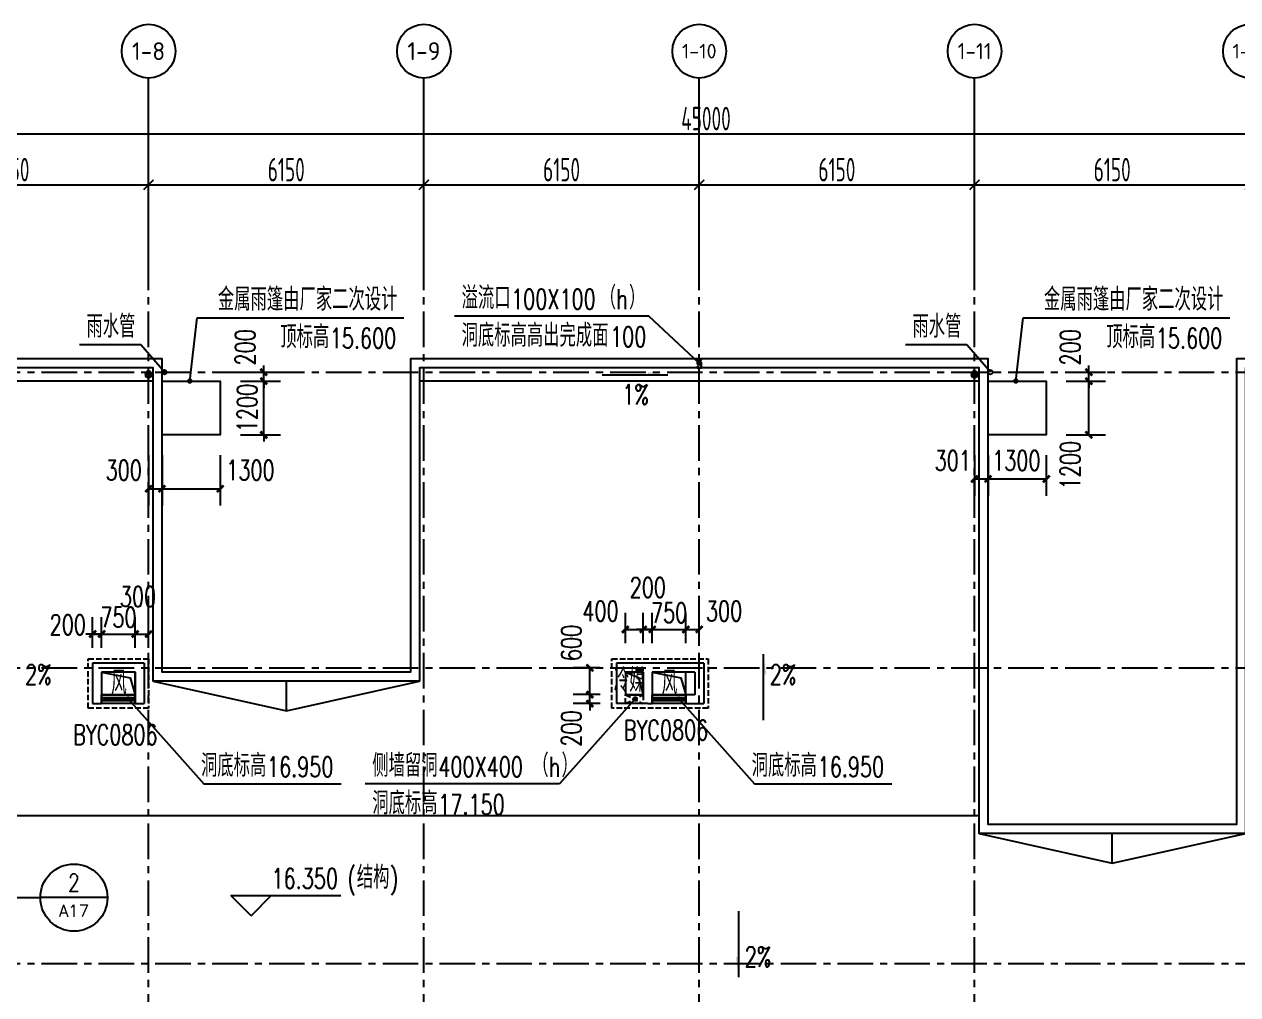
# Model space of a CAD drawing. Header units: millimetres. Extents: x -1048436 to -185795, y -983427 to 400387.
# Drawn here: x -732140 to -705034, y 154784 to 176449 of the extents above; entities that cross this region are included whole.
import ezdxf
from ezdxf.enums import TextEntityAlignment as Align

# ---------------------------------------------------------------- set-up
doc = ezdxf.new("R2010")
doc.units = ezdxf.units.MM
doc.header["$LTSCALE"] = 500
doc.linetypes.add('DASH', pattern=[0.35, 0.25, -0.1])
doc.linetypes.add('一层轴网$0$CENTER', pattern=[50.8, 31.75, -6.35, 6.35, -6.35])
for name, color, linetype in [('AXIS_TEXT', 7, 'Continuous'), ('DIM_LEAD', 3, 'Continuous'), ('PUB_DIM', 3, 'Continuous'), ('PUB_TEXT', 7, 'Continuous'), ('WINDOW', 4, 'Continuous'), ('WINDOW_TEXT', 7, 'Continuous'), ('一层轴网$0$建-文字', 4, 'Continuous'), ('一层轴网$0$建-符号', 150, 'Continuous'), ('一层轴网$0$建-轴线', 1, '一层轴网$0$CENTER'), ('建-墙', 254, 'Continuous'), ('建-墙-完成面', 95, 'Continuous'), ('建-屋面-排水沟落水口', 175, 'Continuous'), ('建-文字', 4, 'Continuous'), ('建-符号', 13, 'Continuous'), ('建-符号-引出', 150, 'Continuous'), ('建-符号-箭头', 13, 'Continuous'), ('建筑-洞口', 3, 'Continuous')]:
    doc.layers.add(name, color=color, linetype=linetype)
doc.styles.add('_TCH_DIM', font='SIMPLEX', dxfattribs={"bigfont": 'GBCBIG'})
doc.styles.add('_TCH_DIM_T3', font='SIMPLEX', dxfattribs={"width": 0.705882, "bigfont": 'GBCBIG'})
doc.styles.add('_TCH_WINDOW', font='SIMPLEX', dxfattribs={"height": 3.5, "bigfont": 'GBCBIG'})
doc.styles.add('COMPLEX', font='COMPLEX')
doc.styles.add('XD2008', font='xd-hzs.shx', dxfattribs={"width": 0.7, "bigfont": 'xd-hztxt.shx'})
doc.styles.add('一层轴网$0$XD2008', font='xd-hzs.shx', dxfattribs={"width": 0.7, "bigfont": 'xd-hztxt.shx'})
doc.styles.add('一层轴网$0$XD2008_T3', font='xd-hzs.shx', dxfattribs={"width": 0.7, "bigfont": 'xd-hztxt.shx'})
doc.dimstyles.new('_TCH_ARCH&&150', dxfattribs={"dimtxt": 446.25, "dimasz": 150, "dimexe": 375, "dimexo": 450, "dimgap": 150, "dimtad": 1, "dimdec": 0, "dimzin": 0, "dimdsep": 46, "dimtxsty": '_TCH_DIM_T3', "dimblk": 'ARCHTICK', "dimcen": 0.09, "dimclrt": 7, "dimazin": 2, "dimtfac": 1, "dimtdec": 0, "dimtix": 1, "dimtmove": 2, "dimatfit": 3, "dimldrblk": 'ARCHTICK', "dimfxl": 1, "dimtolj": 1, "dimtzin": 0, "dimarcsym": 0})
doc.dimstyles.new('一层轴网$0$XD100&&150', dxfattribs={"dimtxt": 525, "dimasz": 225, "dimexe": 150, "dimexo": 150, "dimgap": 75, "dimtad": 1, "dimdec": 0, "dimdsep": 46, "dimtxsty": '一层轴网$0$XD2008_T3', "dimblk": '一层轴网$0$_ARCHTICK', "dimcen": 2.5, "dimdle": 150, "dimclrt": 7, "dimaunit": 1, "dimadec": 0, "dimazin": 0, "dimtfac": 1, "dimtdec": 0, "dimtix": 1, "dimtmove": 0, "dimatfit": 3, "dimfxl": 1, "dimtolj": 1, "dimtzin": 0, "dimarcsym": 0})

# ---------------------------------------------------------------- blocks, each defined once
blk = doc.blocks.new('A$C70866F3F')
for p, q in [((75, 150), (0, 150)), ((20, 225), (85, 187)), ((20, 75), (85, 112)), ((75, 280), (112, 215)), ((112, 85), (75, 20)), ((150, 300), (150, 225)), ((150, 75), (150, 0)), ((225, 280), (187, 215)), ((187, 85), (225, 20)), ((215, 187), (280, 225)), ((215, 112), (280, 75)), ((300, 150), (225, 150))]:
    blk.add_line(p, q)
for radius in [150, 75]:
    blk.add_circle((150, 150), radius)
blk = doc.blocks.new('dfgdgdh')
at = {"layer": 'DIM_LEAD'}
for p, q in [((-729540, 169296), (-730910, 169296)), ((-729011, 168681), (-729540, 169296)), ((-711088, 169295), (-712459, 169295)), ((-710560, 168680), (-711088, 169295))]:
    blk.add_line(p, q, dxfattribs=at)
at = {"layer": '建-屋面-排水沟落水口'}
for centre in [(-729011, 168681), (-710561, 168681)]:
    blk.add_circle(centre, 50, dxfattribs=at)
at = {"layer": '建-屋面-排水沟落水口', "xscale": -0.5, "yscale": 0.5, "zscale": 0.5, "rotation": 359.9999999666495}
for p in [(-729288, 168557), (-710838, 168557)]:
    blk.add_blockref('A$C70866F3F', p, dxfattribs=at)
at = {"layer": 'PUB_TEXT', "style": '_TCH_DIM'}
for p in [(-730752, 169453), (-712301, 169452)]:
    blk.add_text('雨水管', height=506.4, dxfattribs=at).set_placement(p)
blk = doc.blocks.new('_AXISO')
blk.add_circle((0, 0), 0.5)
at = {"layer": 'AXIS_TEXT', "style": 'COMPLEX', "width": 1.041667}
blk.add_attdef('A', text='', height=0.56, dxfattribs=at).set_placement((-0.25, -0.28), (0.25, -0.28), align=Align.FIT)
blk = doc.blocks.new('一层轴网$0$_ARCHTICK')
at = {"color": 0, "linetype": 'ByBlock', "const_width": 0.15}
blk.add_lwpolyline([(-0.5, -0.5), (0.5, 0.5)], dxfattribs=at)
blk = doc.blocks.new('*D3070')
at = {"layer": 'Defpoints', "color": 0, "transparency": 16777216}
for p in [(10050, 4184), (3900, 2500), (10050, 2500)]:
    blk.add_point(p, dxfattribs=at)
at = {"layer": '一层轴网$0$建-符号', "color": 0, "lineweight": -2, "transparency": 16777216}
for p, q in [((3750, 4184), (10200, 4184)), ((3900, 2650), (3900, 4334)), ((10050, 2650), (10050, 4334))]:
    blk.add_line(p, q, dxfattribs=at)
at = {"layer": '一层轴网$0$建-符号', "color": 0, "lineweight": -2, "transparency": 16777216, "xscale": 225, "yscale": 225, "zscale": 225, "rotation": 180}
blk.add_blockref('一层轴网$0$_ARCHTICK', (3900, 4184), dxfattribs=at)
at = {"layer": '一层轴网$0$建-符号', "color": 0, "lineweight": -2, "transparency": 16777216, "xscale": 225, "yscale": 225, "zscale": 225}
blk.add_blockref('一层轴网$0$_ARCHTICK', (10050, 4184), dxfattribs=at)
at = {"layer": '一层轴网$0$建-符号', "color": 7, "transparency": 16777216, "insert": (6975, 4521), "char_height": 525, "attachment_point": 5, "style": '一层轴网$0$XD2008_T3'}
blk.add_mtext('\\A1;6150', dxfattribs=at)
blk = doc.blocks.new('*D3071')
at = {"layer": 'Defpoints', "color": 0, "transparency": 16777216}
for p in [(16200, 4184), (10050, 2500), (16200, 2500)]:
    blk.add_point(p, dxfattribs=at)
at = {"layer": '一层轴网$0$建-符号', "color": 0, "lineweight": -2, "transparency": 16777216}
for p, q in [((9900, 4184), (16350, 4184)), ((10050, 2650), (10050, 4334)), ((16200, 2650), (16200, 4334))]:
    blk.add_line(p, q, dxfattribs=at)
at = {"layer": '一层轴网$0$建-符号', "color": 0, "lineweight": -2, "transparency": 16777216, "xscale": 225, "yscale": 225, "zscale": 225, "rotation": 180}
blk.add_blockref('一层轴网$0$_ARCHTICK', (10050, 4184), dxfattribs=at)
at = {"layer": '一层轴网$0$建-符号', "color": 0, "lineweight": -2, "transparency": 16777216, "xscale": 225, "yscale": 225, "zscale": 225}
blk.add_blockref('一层轴网$0$_ARCHTICK', (16200, 4184), dxfattribs=at)
at = {"layer": '一层轴网$0$建-符号', "color": 7, "transparency": 16777216, "insert": (13125, 4521), "char_height": 525, "attachment_point": 5, "style": '一层轴网$0$XD2008_T3'}
blk.add_mtext('\\A1;6150', dxfattribs=at)
blk = doc.blocks.new('*D3072')
at = {"layer": 'Defpoints', "color": 0, "transparency": 16777216}
for p in [(22350, 4184), (16200, 2500), (22350, 2500)]:
    blk.add_point(p, dxfattribs=at)
at = {"layer": '一层轴网$0$建-符号', "color": 0, "lineweight": -2, "transparency": 16777216}
for p, q in [((16050, 4184), (22500, 4184)), ((16200, 2650), (16200, 4334)), ((22350, 2650), (22350, 4334))]:
    blk.add_line(p, q, dxfattribs=at)
at = {"layer": '一层轴网$0$建-符号', "color": 0, "lineweight": -2, "transparency": 16777216, "xscale": 225, "yscale": 225, "zscale": 225, "rotation": 180}
blk.add_blockref('一层轴网$0$_ARCHTICK', (16200, 4184), dxfattribs=at)
at = {"layer": '一层轴网$0$建-符号', "color": 0, "lineweight": -2, "transparency": 16777216, "xscale": 225, "yscale": 225, "zscale": 225}
blk.add_blockref('一层轴网$0$_ARCHTICK', (22350, 4184), dxfattribs=at)
at = {"layer": '一层轴网$0$建-符号', "color": 7, "transparency": 16777216, "insert": (19275, 4521), "char_height": 525, "attachment_point": 5, "style": '一层轴网$0$XD2008_T3'}
blk.add_mtext('\\A1;6150', dxfattribs=at)
blk = doc.blocks.new('*D3073')
at = {"layer": 'Defpoints', "color": 0, "transparency": 16777216}
for p in [(28500, 4184), (22350, 2500), (28500, 2500)]:
    blk.add_point(p, dxfattribs=at)
at = {"layer": '一层轴网$0$建-符号', "color": 0, "lineweight": -2, "transparency": 16777216}
for p, q in [((22200, 4184), (28650, 4184)), ((22350, 2650), (22350, 4334)), ((28500, 2650), (28500, 4334))]:
    blk.add_line(p, q, dxfattribs=at)
at = {"layer": '一层轴网$0$建-符号', "color": 0, "lineweight": -2, "transparency": 16777216, "xscale": 225, "yscale": 225, "zscale": 225, "rotation": 180}
blk.add_blockref('一层轴网$0$_ARCHTICK', (22350, 4184), dxfattribs=at)
at = {"layer": '一层轴网$0$建-符号', "color": 0, "lineweight": -2, "transparency": 16777216, "xscale": 225, "yscale": 225, "zscale": 225}
blk.add_blockref('一层轴网$0$_ARCHTICK', (28500, 4184), dxfattribs=at)
at = {"layer": '一层轴网$0$建-符号', "color": 7, "transparency": 16777216, "insert": (25425, 4521), "char_height": 525, "attachment_point": 5, "style": '一层轴网$0$XD2008_T3'}
blk.add_mtext('\\A1;6150', dxfattribs=at)
blk = doc.blocks.new('*D3074')
at = {"layer": 'Defpoints', "color": 0, "transparency": 16777216}
for p in [(34650, 4184), (28500, 2500), (34650, 2500)]:
    blk.add_point(p, dxfattribs=at)
at = {"layer": '一层轴网$0$建-符号', "color": 0, "lineweight": -2, "transparency": 16777216}
for p, q in [((28350, 4184), (34800, 4184)), ((28500, 2650), (28500, 4334)), ((34650, 2650), (34650, 4334))]:
    blk.add_line(p, q, dxfattribs=at)
at = {"layer": '一层轴网$0$建-符号', "color": 0, "lineweight": -2, "transparency": 16777216, "xscale": 225, "yscale": 225, "zscale": 225, "rotation": 180}
blk.add_blockref('一层轴网$0$_ARCHTICK', (28500, 4184), dxfattribs=at)
at = {"layer": '一层轴网$0$建-符号', "color": 0, "lineweight": -2, "transparency": 16777216, "xscale": 225, "yscale": 225, "zscale": 225}
blk.add_blockref('一层轴网$0$_ARCHTICK', (34650, 4184), dxfattribs=at)
at = {"layer": '一层轴网$0$建-符号', "color": 7, "transparency": 16777216, "insert": (31575, 4521), "char_height": 525, "attachment_point": 5, "style": '一层轴网$0$XD2008_T3'}
blk.add_mtext('\\A1;6150', dxfattribs=at)
blk = doc.blocks.new('*D3077')
at = {"layer": 'Defpoints', "color": 0, "transparency": 16777216}
for p in [(45000, 5324), (0, 4334), (45000, 4334)]:
    blk.add_point(p, dxfattribs=at)
at = {"layer": '一层轴网$0$建-符号', "color": 0, "lineweight": -2, "transparency": 16777216}
for p, q in [((0, 4484), (0, 5474)), ((45000, 4484), (45000, 5474)), ((-150, 5324), (45150, 5324))]:
    blk.add_line(p, q, dxfattribs=at)
at = {"layer": '一层轴网$0$建-符号', "color": 0, "lineweight": -2, "transparency": 16777216, "xscale": 225, "yscale": 225, "zscale": 225, "rotation": 180}
blk.add_blockref('一层轴网$0$_ARCHTICK', (0, 5324), dxfattribs=at)
at = {"layer": '一层轴网$0$建-符号', "color": 0, "lineweight": -2, "transparency": 16777216, "xscale": 225, "yscale": 225, "zscale": 225}
blk.add_blockref('一层轴网$0$_ARCHTICK', (45000, 5324), dxfattribs=at)
at = {"layer": '一层轴网$0$建-符号', "color": 7, "transparency": 16777216, "insert": (22500, 5661), "char_height": 525, "attachment_point": 5, "style": '一层轴网$0$XD2008_T3'}
blk.add_mtext('\\A1;45000', dxfattribs=at)
blk = doc.blocks.new('_ArchTick')
at = {"color": 0, "linetype": 'ByBlock', "const_width": 0.4}
blk.add_lwpolyline([(-0.5, -0.5), (0.5, 0.5)], dxfattribs=at)
blk = doc.blocks.new('*D332')
at = {"layer": 'Defpoints', "color": 0, "transparency": 16777216}
for p in [(-710611, 167282), (-709311, 167282), (-709311, 166298)]:
    blk.add_point(p, dxfattribs=at)
at = {"layer": 'PUB_DIM', "color": 0, "lineweight": -2, "transparency": 16777216}
for p, q in [((-710611, 166832), (-710611, 165923)), ((-709311, 166832), (-709311, 165923)), ((-710611, 166298), (-709311, 166298))]:
    blk.add_line(p, q, dxfattribs=at)
at = {"layer": 'PUB_DIM', "color": 0, "lineweight": -2, "transparency": 16777216, "xscale": 150, "yscale": 150, "zscale": 150, "rotation": 180}
blk.add_blockref('_ArchTick', (-710611, 166298), dxfattribs=at)
at = {"layer": 'PUB_DIM', "color": 0, "lineweight": -2, "transparency": 16777216, "xscale": 150, "yscale": 150, "zscale": 150}
blk.add_blockref('_ArchTick', (-709311, 166298), dxfattribs=at)
at = {"layer": 'PUB_DIM', "color": 7, "transparency": 16777216, "insert": (-709980, 166710), "char_height": 446.2, "attachment_point": 5, "style": '_TCH_DIM_T3'}
blk.add_mtext('\\A1;1300', dxfattribs=at)
blk = doc.blocks.new('*D333')
at = {"layer": 'Defpoints', "color": 0, "transparency": 16777216}
for p in [(-710913, 167282), (-710611, 167282), (-710611, 166298)]:
    blk.add_point(p, dxfattribs=at)
at = {"layer": 'PUB_DIM', "color": 0, "lineweight": -2, "transparency": 16777216}
for p, q in [((-710913, 166832), (-710913, 165923)), ((-710611, 166832), (-710611, 165923)), ((-710913, 166298), (-710611, 166298))]:
    blk.add_line(p, q, dxfattribs=at)
at = {"layer": 'PUB_DIM', "color": 0, "lineweight": -2, "transparency": 16777216, "xscale": 150, "yscale": 150, "zscale": 150, "rotation": 180}
blk.add_blockref('_ArchTick', (-710913, 166298), dxfattribs=at)
at = {"layer": 'PUB_DIM', "color": 0, "lineweight": -2, "transparency": 16777216, "xscale": 150, "yscale": 150, "zscale": 150}
blk.add_blockref('_ArchTick', (-710611, 166298), dxfattribs=at)
at = {"layer": 'PUB_DIM', "color": 7, "transparency": 16777216, "insert": (-711400, 166710), "char_height": 446.2, "attachment_point": 5, "style": '_TCH_DIM_T3'}
blk.add_mtext('\\A1;301', dxfattribs=at)
blk = doc.blocks.new('*D334')
at = {"layer": 'Defpoints', "color": 0, "transparency": 16777216}
for p in [(-709313, 168482), (-708361, 168482), (-709313, 167282)]:
    blk.add_point(p, dxfattribs=at)
at = {"layer": 'PUB_DIM', "color": 0, "lineweight": -2, "transparency": 16777216}
for p, q in [((-708863, 168482), (-707986, 168482)), ((-708361, 167282), (-708361, 168482)), ((-708863, 167282), (-707986, 167282))]:
    blk.add_line(p, q, dxfattribs=at)
at = {"layer": 'PUB_DIM', "color": 0, "lineweight": -2, "transparency": 16777216, "xscale": 150, "yscale": 150, "zscale": 150}
for p, rotation in [((-708361, 168482), 90), ((-708361, 167282), 270)]:
    blk.add_blockref('_ArchTick', p, dxfattribs=dict(at, rotation=rotation))
at = {"layer": 'PUB_DIM', "color": 7, "transparency": 16777216, "insert": (-708774, 166607), "char_height": 446.2, "attachment_point": 5, "rotation": 90, "style": '_TCH_DIM_T3'}
blk.add_mtext('\\A1;1200', dxfattribs=at)
blk = doc.blocks.new('*D335')
at = {"layer": 'Defpoints', "color": 0, "transparency": 16777216}
for p in [(-709313, 168682), (-708361, 168682), (-709313, 168482)]:
    blk.add_point(p, dxfattribs=at)
at = {"layer": 'PUB_DIM', "color": 0, "lineweight": -2, "transparency": 16777216}
for p, q in [((-708863, 168682), (-707986, 168682)), ((-708361, 168682), (-708361, 168832)), ((-708361, 168482), (-708361, 168682)), ((-708863, 168482), (-707986, 168482)), ((-708361, 168482), (-708361, 168332))]:
    blk.add_line(p, q, dxfattribs=at)
at = {"layer": 'PUB_DIM', "color": 0, "lineweight": -2, "transparency": 16777216, "xscale": 150, "yscale": 150, "zscale": 150}
for p, rotation in [((-708361, 168682), 270), ((-708361, 168482), 90)]:
    blk.add_blockref('_ArchTick', p, dxfattribs=dict(at, rotation=rotation))
at = {"layer": 'PUB_DIM', "color": 7, "transparency": 16777216, "insert": (-708774, 169237), "char_height": 446.2, "attachment_point": 5, "rotation": 90, "style": '_TCH_DIM_T3'}
blk.add_mtext('\\A1;200', dxfattribs=at)
blk = doc.blocks.new('*D336')
at = {"layer": 'Defpoints', "color": 0, "transparency": 16777216}
for p in [(-729063, 167282), (-727763, 167282), (-727763, 166080)]:
    blk.add_point(p, dxfattribs=at)
at = {"layer": 'PUB_DIM', "color": 0, "lineweight": -2, "transparency": 16777216}
for p, q in [((-729063, 166832), (-729063, 165705)), ((-727763, 166832), (-727763, 165705)), ((-729063, 166080), (-727763, 166080))]:
    blk.add_line(p, q, dxfattribs=at)
at = {"layer": 'PUB_DIM', "color": 0, "lineweight": -2, "transparency": 16777216, "xscale": 150, "yscale": 150, "zscale": 150, "rotation": 180}
blk.add_blockref('_ArchTick', (-729063, 166080), dxfattribs=at)
at = {"layer": 'PUB_DIM', "color": 0, "lineweight": -2, "transparency": 16777216, "xscale": 150, "yscale": 150, "zscale": 150}
blk.add_blockref('_ArchTick', (-727763, 166080), dxfattribs=at)
at = {"layer": 'PUB_DIM', "color": 7, "transparency": 16777216, "insert": (-727088, 166493), "char_height": 446.2, "attachment_point": 5, "style": '_TCH_DIM_T3'}
blk.add_mtext('\\A1;1300', dxfattribs=at)
blk = doc.blocks.new('*D337')
at = {"layer": 'Defpoints', "color": 0, "transparency": 16777216}
for p in [(-729363, 167282), (-729063, 167282), (-729063, 166080)]:
    blk.add_point(p, dxfattribs=at)
at = {"layer": 'PUB_DIM', "color": 0, "lineweight": -2, "transparency": 16777216}
for p, q in [((-729363, 166832), (-729363, 165705)), ((-729063, 166832), (-729063, 165705)), ((-729363, 166080), (-729063, 166080))]:
    blk.add_line(p, q, dxfattribs=at)
at = {"layer": 'PUB_DIM', "color": 0, "lineweight": -2, "transparency": 16777216, "xscale": 150, "yscale": 150, "zscale": 150, "rotation": 180}
blk.add_blockref('_ArchTick', (-729363, 166080), dxfattribs=at)
at = {"layer": 'PUB_DIM', "color": 0, "lineweight": -2, "transparency": 16777216, "xscale": 150, "yscale": 150, "zscale": 150}
blk.add_blockref('_ArchTick', (-729063, 166080), dxfattribs=at)
at = {"layer": 'PUB_DIM', "color": 7, "transparency": 16777216, "insert": (-729918, 166493), "char_height": 446.2, "attachment_point": 5, "style": '_TCH_DIM_T3'}
blk.add_mtext('\\A1;300', dxfattribs=at)
blk = doc.blocks.new('*D338')
at = {"layer": 'Defpoints', "color": 0, "transparency": 16777216}
for p in [(-727763, 168682), (-726791, 168682), (-727763, 168482)]:
    blk.add_point(p, dxfattribs=at)
at = {"layer": 'PUB_DIM', "color": 0, "lineweight": -2, "transparency": 16777216}
for p, q in [((-727313, 168682), (-726416, 168682)), ((-726791, 168682), (-726791, 168832)), ((-726791, 168482), (-726791, 168682)), ((-727313, 168482), (-726416, 168482)), ((-726791, 168482), (-726791, 168332))]:
    blk.add_line(p, q, dxfattribs=at)
at = {"layer": 'PUB_DIM', "color": 0, "lineweight": -2, "transparency": 16777216, "xscale": 150, "yscale": 150, "zscale": 150}
for p, rotation in [((-726791, 168682), 270), ((-726791, 168482), 90)]:
    blk.add_blockref('_ArchTick', p, dxfattribs=dict(at, rotation=rotation))
at = {"layer": 'PUB_DIM', "color": 7, "transparency": 16777216, "insert": (-727203, 169237), "char_height": 446.2, "attachment_point": 5, "rotation": 90, "style": '_TCH_DIM_T3'}
blk.add_mtext('\\A1;200', dxfattribs=at)
blk = doc.blocks.new('*D339')
at = {"layer": 'Defpoints', "color": 0, "transparency": 16777216}
for p in [(-727763, 168482), (-726791, 168482), (-727763, 167282)]:
    blk.add_point(p, dxfattribs=at)
at = {"layer": 'PUB_DIM', "color": 0, "lineweight": -2, "transparency": 16777216}
for p, q in [((-726791, 168482), (-726791, 168632)), ((-727313, 168482), (-726416, 168482)), ((-726791, 167282), (-726791, 168482)), ((-727313, 167282), (-726416, 167282)), ((-726791, 167282), (-726791, 167132))]:
    blk.add_line(p, q, dxfattribs=at)
at = {"layer": 'PUB_DIM', "color": 0, "lineweight": -2, "transparency": 16777216, "xscale": 150, "yscale": 150, "zscale": 150}
for p, rotation in [((-726791, 168482), 270), ((-726791, 167282), 90)]:
    blk.add_blockref('_ArchTick', p, dxfattribs=dict(at, rotation=rotation))
at = {"layer": 'PUB_DIM', "color": 7, "transparency": 16777216, "insert": (-727164, 167882), "char_height": 446.2, "attachment_point": 5, "rotation": 90, "style": '_TCH_DIM_T3'}
blk.add_mtext('\\A1;1200', dxfattribs=at)
blk = doc.blocks.new('*D1135')
at = {"layer": 'Defpoints', "color": 0, "transparency": 16777216}
for p in [(-729363, 162837), (-729663, 162082), (-729363, 162082)]:
    blk.add_point(p, dxfattribs=at)
at = {"layer": 'PUB_DIM', "color": 0, "lineweight": -2, "transparency": 16777216}
for p, q in [((-729663, 162532), (-729663, 163212)), ((-729363, 162532), (-729363, 163212)), ((-729663, 162837), (-729363, 162837))]:
    blk.add_line(p, q, dxfattribs=at)
at = {"layer": 'PUB_DIM', "color": 0, "lineweight": -2, "transparency": 16777216, "xscale": 150, "yscale": 150, "zscale": 150, "rotation": 180}
blk.add_blockref('_ArchTick', (-729663, 162837), dxfattribs=at)
at = {"layer": 'PUB_DIM', "color": 0, "lineweight": -2, "transparency": 16777216, "xscale": 150, "yscale": 150, "zscale": 150}
blk.add_blockref('_ArchTick', (-729363, 162837), dxfattribs=at)
at = {"layer": 'PUB_DIM', "color": 7, "transparency": 16777216, "insert": (-729600, 163671), "char_height": 446.2, "attachment_point": 5, "style": '_TCH_DIM_T3'}
blk.add_mtext('\\A1;300', dxfattribs=at)
blk = doc.blocks.new('*D1136')
at = {"layer": 'Defpoints', "color": 0, "transparency": 16777216}
for p in [(-729663, 162837), (-730412, 162082), (-729663, 162082)]:
    blk.add_point(p, dxfattribs=at)
at = {"layer": 'PUB_DIM', "color": 0, "lineweight": -2, "transparency": 16777216}
for p, q in [((-730412, 162532), (-730412, 163212)), ((-729663, 162532), (-729663, 163212)), ((-730412, 162837), (-730562, 162837)), ((-730412, 162837), (-729663, 162837)), ((-729663, 162837), (-729513, 162837))]:
    blk.add_line(p, q, dxfattribs=at)
at = {"layer": 'PUB_DIM', "color": 0, "lineweight": -2, "transparency": 16777216, "xscale": 150, "yscale": 150, "zscale": 150}
blk.add_blockref('_ArchTick', (-730412, 162837), dxfattribs=at)
at = {"layer": 'PUB_DIM', "color": 0, "lineweight": -2, "transparency": 16777216, "xscale": 150, "yscale": 150, "zscale": 150, "rotation": 180}
blk.add_blockref('_ArchTick', (-729663, 162837), dxfattribs=at)
at = {"layer": 'PUB_DIM', "color": 7, "transparency": 16777216, "insert": (-730037, 163210), "char_height": 446.2, "attachment_point": 5, "style": '_TCH_DIM_T3'}
blk.add_mtext('\\A1;750', dxfattribs=at)
blk = doc.blocks.new('*D1137')
at = {"layer": 'Defpoints', "color": 0, "transparency": 16777216}
for p in [(-730412, 162837), (-730613, 162082), (-730412, 162082)]:
    blk.add_point(p, dxfattribs=at)
at = {"layer": 'PUB_DIM', "color": 0, "lineweight": -2, "transparency": 16777216}
for p, q in [((-730613, 162532), (-730613, 163212)), ((-730412, 162532), (-730412, 163212)), ((-730613, 162837), (-730763, 162837)), ((-730613, 162837), (-730412, 162837)), ((-730412, 162837), (-730262, 162837))]:
    blk.add_line(p, q, dxfattribs=at)
at = {"layer": 'PUB_DIM', "color": 0, "lineweight": -2, "transparency": 16777216, "xscale": 150, "yscale": 150, "zscale": 150}
blk.add_blockref('_ArchTick', (-730613, 162837), dxfattribs=at)
at = {"layer": 'PUB_DIM', "color": 0, "lineweight": -2, "transparency": 16777216, "xscale": 150, "yscale": 150, "zscale": 150, "rotation": 180}
blk.add_blockref('_ArchTick', (-730412, 162837), dxfattribs=at)
at = {"layer": 'PUB_DIM', "color": 7, "transparency": 16777216, "insert": (-731168, 163044), "char_height": 446.2, "attachment_point": 5, "style": '_TCH_DIM_T3'}
blk.add_mtext('\\A1;200', dxfattribs=at)
blk = doc.blocks.new('*D1138')
at = {"layer": 'Defpoints', "color": 0, "transparency": 16777216}
for p in [(-719507, 162082), (-718824, 162082), (-718824, 161483)]:
    blk.add_point(p, dxfattribs=at)
at = {"layer": 'PUB_DIM', "color": 0, "lineweight": -2, "transparency": 16777216}
for p, q in [((-719274, 162082), (-719882, 162082)), ((-719507, 161483), (-719507, 162082)), ((-719274, 161483), (-719882, 161483))]:
    blk.add_line(p, q, dxfattribs=at)
at = {"layer": 'PUB_DIM', "color": 0, "lineweight": -2, "transparency": 16777216, "xscale": 150, "yscale": 150, "zscale": 150}
for p, rotation in [((-719507, 162082), 90), ((-719507, 161483), 270)]:
    blk.add_blockref('_ArchTick', p, dxfattribs=dict(at, rotation=rotation))
at = {"layer": 'PUB_DIM', "color": 7, "transparency": 16777216, "insert": (-719920, 162637), "char_height": 446.2, "attachment_point": 5, "rotation": 90, "style": '_TCH_DIM_T3'}
blk.add_mtext('\\A1;600', dxfattribs=at)
blk = doc.blocks.new('*D1139')
at = {"layer": 'Defpoints', "color": 0, "transparency": 16777216}
for p in [(-719507, 161483), (-718824, 161483), (-718824, 161283)]:
    blk.add_point(p, dxfattribs=at)
at = {"layer": 'PUB_DIM', "color": 0, "lineweight": -2, "transparency": 16777216}
for p, q in [((-719507, 161483), (-719507, 161633)), ((-719274, 161483), (-719882, 161483)), ((-719274, 161283), (-719882, 161283)), ((-719507, 161283), (-719507, 161483)), ((-719507, 161283), (-719507, 161133))]:
    blk.add_line(p, q, dxfattribs=at)
at = {"layer": 'PUB_DIM', "color": 0, "lineweight": -2, "transparency": 16777216, "xscale": 150, "yscale": 150, "zscale": 150}
for p, rotation in [((-719507, 161483), 270), ((-719507, 161283), 90)]:
    blk.add_blockref('_ArchTick', p, dxfattribs=dict(at, rotation=rotation))
at = {"layer": 'PUB_DIM', "color": 7, "transparency": 16777216, "insert": (-719920, 160728), "char_height": 446.2, "attachment_point": 5, "rotation": 90, "style": '_TCH_DIM_T3'}
blk.add_mtext('\\A1;200', dxfattribs=at)
blk = doc.blocks.new('*D1140')
at = {"layer": 'Defpoints', "color": 0, "transparency": 16777216}
for p in [(-717063, 162938), (-717363, 162183), (-717063, 162183)]:
    blk.add_point(p, dxfattribs=at)
at = {"layer": 'PUB_DIM', "color": 0, "lineweight": -2, "transparency": 16777216}
for p, q in [((-717363, 162633), (-717363, 163313)), ((-717063, 162633), (-717063, 163313)), ((-717363, 162938), (-717063, 162938))]:
    blk.add_line(p, q, dxfattribs=at)
at = {"layer": 'PUB_DIM', "color": 0, "lineweight": -2, "transparency": 16777216, "xscale": 150, "yscale": 150, "zscale": 150, "rotation": 180}
blk.add_blockref('_ArchTick', (-717363, 162938), dxfattribs=at)
at = {"layer": 'PUB_DIM', "color": 0, "lineweight": -2, "transparency": 16777216, "xscale": 150, "yscale": 150, "zscale": 150}
blk.add_blockref('_ArchTick', (-717063, 162938), dxfattribs=at)
at = {"layer": 'PUB_DIM', "color": 7, "transparency": 16777216, "insert": (-716508, 163350), "char_height": 446.2, "attachment_point": 5, "style": '_TCH_DIM_T3'}
blk.add_mtext('\\A1;300', dxfattribs=at)
blk = doc.blocks.new('*D1141')
at = {"layer": 'Defpoints', "color": 0, "transparency": 16777216}
for p in [(-717363, 162938), (-718112, 162183), (-717363, 162183)]:
    blk.add_point(p, dxfattribs=at)
at = {"layer": 'PUB_DIM', "color": 0, "lineweight": -2, "transparency": 16777216}
for p, q in [((-718112, 162633), (-718112, 163313)), ((-717363, 162633), (-717363, 163313)), ((-718112, 162938), (-718262, 162938)), ((-718112, 162938), (-717363, 162938)), ((-717363, 162938), (-717213, 162938))]:
    blk.add_line(p, q, dxfattribs=at)
at = {"layer": 'PUB_DIM', "color": 0, "lineweight": -2, "transparency": 16777216, "xscale": 150, "yscale": 150, "zscale": 150}
blk.add_blockref('_ArchTick', (-718112, 162938), dxfattribs=at)
at = {"layer": 'PUB_DIM', "color": 0, "lineweight": -2, "transparency": 16777216, "xscale": 150, "yscale": 150, "zscale": 150, "rotation": 180}
blk.add_blockref('_ArchTick', (-717363, 162938), dxfattribs=at)
at = {"layer": 'PUB_DIM', "color": 7, "transparency": 16777216, "insert": (-717737, 163311), "char_height": 446.2, "attachment_point": 5, "style": '_TCH_DIM_T3'}
blk.add_mtext('\\A1;750', dxfattribs=at)
blk = doc.blocks.new('*D1142')
at = {"layer": 'Defpoints', "color": 0, "transparency": 16777216}
for p in [(-718112, 162938), (-718313, 162183), (-718112, 162183)]:
    blk.add_point(p, dxfattribs=at)
at = {"layer": 'PUB_DIM', "color": 0, "lineweight": -2, "transparency": 16777216}
for p, q in [((-718313, 162633), (-718313, 163313)), ((-718112, 162633), (-718112, 163313)), ((-718313, 162938), (-718463, 162938)), ((-718313, 162938), (-718112, 162938)), ((-718112, 162938), (-717962, 162938))]:
    blk.add_line(p, q, dxfattribs=at)
at = {"layer": 'PUB_DIM', "color": 0, "lineweight": -2, "transparency": 16777216, "xscale": 150, "yscale": 150, "zscale": 150}
blk.add_blockref('_ArchTick', (-718313, 162938), dxfattribs=at)
at = {"layer": 'PUB_DIM', "color": 0, "lineweight": -2, "transparency": 16777216, "xscale": 150, "yscale": 150, "zscale": 150, "rotation": 180}
blk.add_blockref('_ArchTick', (-718112, 162938), dxfattribs=at)
at = {"layer": 'PUB_DIM', "color": 7, "transparency": 16777216, "insert": (-718212, 163875), "char_height": 446.2, "attachment_point": 5, "style": '_TCH_DIM_T3'}
blk.add_mtext('\\A1;200', dxfattribs=at)
blk = doc.blocks.new('*D1143')
at = {"layer": 'Defpoints', "color": 0, "transparency": 16777216}
for p in [(-718313, 162938), (-718713, 162183), (-718313, 162183)]:
    blk.add_point(p, dxfattribs=at)
at = {"layer": 'PUB_DIM', "color": 0, "lineweight": -2, "transparency": 16777216}
for p, q in [((-718713, 162633), (-718713, 163313)), ((-718313, 162633), (-718313, 163313)), ((-718713, 162938), (-718313, 162938))]:
    blk.add_line(p, q, dxfattribs=at)
at = {"layer": 'PUB_DIM', "color": 0, "lineweight": -2, "transparency": 16777216, "xscale": 150, "yscale": 150, "zscale": 150, "rotation": 180}
blk.add_blockref('_ArchTick', (-718713, 162938), dxfattribs=at)
at = {"layer": 'PUB_DIM', "color": 0, "lineweight": -2, "transparency": 16777216, "xscale": 150, "yscale": 150, "zscale": 150}
blk.add_blockref('_ArchTick', (-718313, 162938), dxfattribs=at)
at = {"layer": 'PUB_DIM', "color": 7, "transparency": 16777216, "insert": (-719268, 163350), "char_height": 446.2, "attachment_point": 5, "style": '_TCH_DIM_T3'}
blk.add_mtext('\\A1;400', dxfattribs=at)
blk = doc.blocks.new('$WINLIB2D$00000039')
at = {"color": 0}
for points in [[(-0.5, 0.5), (-0.5, -0.5)], [(0.5, 0.5), (-0.5, 0.5)], [(0.5, -0.5), (0.5, 0.5)], [(-0.5, 0.167), (0.5, 0.167)], [(-0.452, -0.167), (-0.5, 0.084)], [(-0.384, -0.167), (-0.448, 0.167)], [(-0.316, -0.167), (-0.38, 0.167)], [(-0.248, -0.167), (-0.312, 0.167)], [(-0.18, -0.167), (-0.244, 0.167)], [(-0.112, -0.167), (-0.176, 0.167)], [(-0.044, -0.167), (-0.108, 0.167)], [(0.024, -0.167), (-0.04, 0.167)], [(0.092, -0.167), (0.028, 0.167)], [(0.16, -0.167), (0.096, 0.167)], [(0.228, -0.167), (0.164, 0.167)], [(0.296, -0.167), (0.232, 0.167)], [(0.364, -0.167), (0.3, 0.167)], [(0.432, -0.167), (0.368, 0.167)], [(0.5, -0.167), (0.436, 0.167)], [(-0.5, -0.167), (0.5, -0.167)], [(0.5, -0.5), (-0.5, -0.5)]]:
    blk.add_lwpolyline(points, dxfattribs=at)
blk = doc.blocks.new('A$C60955F92')
at = {"layer": '一层轴网$0$建-符号'}
for p, q in [((10050, 2500), (10050, 6566.3)), ((16200, 2500), (16200, 6566.3)), ((22350, 2500), (22350, 6566.3)), ((28500, 2500), (28500, 6566.3))]:
    blk.add_line(p, q, dxfattribs=at)
at = {"layer": '一层轴网$0$建-轴线', "ltscale": 0.05}
for p, q in [((-2500, 0), (53000.9, 0)), ((-2500, -6600), (40801.3, -6600)), ((-2500, -13200), (40801.3, -13200))]:
    blk.add_line(p, q, dxfattribs=at)
for points in [[(10050, -22300), (10050, 2500)], [(16200, -22300), (16200, 2500)], [(22350, -22300), (22350, 2500)], [(28500, -22300), (28500, 2500)]]:
    blk.add_lwpolyline(points, dxfattribs=at)
at = {"layer": '一层轴网$0$建-符号'}
ref = blk.add_blockref('_AXISO', (10050, 7166.3), dxfattribs=dict(at, xscale=1200, yscale=1200, zscale=1200))
ref.add_attrib('A', '1-8', dxfattribs={"layer": '一层轴网$0$建-文字', "height": 396.67, "style": '一层轴网$0$XD2008', "width": 0.808889}).set_placement((9679.8, 6968), (10420.2, 6968), align=Align.FIT)
ref = blk.add_blockref('_AXISO', (16200, 7166.3), dxfattribs=dict(at, xscale=1200, yscale=1200, zscale=1200))
ref.add_attrib('A', '1-9', dxfattribs={"layer": '一层轴网$0$建-文字', "height": 402.24, "style": '一层轴网$0$XD2008', "width": 0.80791}).set_placement((15831.3, 6965.2), (16568.7, 6965.2), align=Align.FIT)
ref = blk.add_blockref('_AXISO', (22350, 7166.3), dxfattribs=dict(at, xscale=1200, yscale=1200, zscale=1200))
ref.add_attrib('A', '1-10', dxfattribs={"layer": '一层轴网$0$建-文字', "height": 323.08, "style": '一层轴网$0$XD2008', "width": 0.78}).set_placement((21962.3, 7004.8), (22737.7, 7004.8), align=Align.FIT)
ref = blk.add_blockref('_AXISO', (28500, 7166.3), dxfattribs=dict(at, xscale=1200, yscale=1200, zscale=1200))
ref.add_attrib('A', '1-11', dxfattribs={"layer": '一层轴网$0$建-文字', "height": 361.14, "style": '一层轴网$0$XD2008', "width": 0.728}).set_placement((28120.8, 6985.8), (28879.2, 6985.8), align=Align.FIT)
ref = blk.add_blockref('_AXISO', (34650, 7166.3), dxfattribs=dict(at, xscale=1200, yscale=1200, zscale=1200))
ref.add_attrib('A', '1-12', dxfattribs={"layer": '一层轴网$0$建-文字', "height": 323.08, "style": '一层轴网$0$XD2008', "width": 0.78}).set_placement((34262.3, 7004.8), (35037.7, 7004.8), align=Align.FIT)
for p1, p2, distance, picture, middle in [((0, 4333.6), (45000, 4333.6), 990, '*D3077', (22500, 5661.1)), ((3900, 2500), (10050, 2500), 1683.6, '*D3070', (6975, 4521.1)), ((10050, 2500), (16200, 2500), 1683.6, '*D3071', (13125, 4521.1)), ((16200, 2500), (22350, 2500), 1683.6, '*D3072', (19275, 4521.1)), ((22350, 2500), (28500, 2500), 1683.6, '*D3073', (25425, 4521.1)), ((28500, 2500), (34650, 2500), 1683.6, '*D3074', (31575, 4521.1))]:
    dim = blk.add_aligned_dim(p1=p1, p2=p2, distance=distance, dimstyle='一层轴网$0$XD100&&150', dxfattribs=at)
    dim.commit()
    dim.dimension.update_dxf_attribs({"geometry": picture, "text_midpoint": middle})

msp = doc.modelspace()

# ---------------------------------------------------------------- hatches: boundary and pattern name
at = {"layer": '建-符号-箭头'}
for points in [[(-717762.2, 168625.5), (-718212.2, 168625.5), (-718212.2, 168685.5)], [(-715626.6, 162386.3), (-715626.6, 161936.3), (-715566.6, 161936.3)], [(-716185.1, 155178.5), (-716185.1, 155628.5), (-716245.1, 155628.5)]]:
    msp.add_hatch(color=256, dxfattribs=at).paths.add_polyline_path(points)

# ---------------------------------------------------------------- linework, layer by layer
for points in [[(-690985, 168982.5), (-705061.1, 168982.5), (-705061.4, 158582.5), (-710611.4, 158582.5), (-710611.4, 168982.5), (-717361, 168982.5), (-723511.1, 168982.5), (-723511.4, 161982.5), (-729061.1, 161982.5), (-729061.1, 168982.5), (-739711.1, 168982.5), (-739711.1, 155782.5)], [(-685397.6, 161500.2), (-690158.1, 160894.8), (-691161.1, 168782.5), (-704861.1, 168782.5), (-704861.4, 158382.5), (-710811.4, 158382.5), (-710811.4, 168782.5), (-717361, 168782.5), (-723311.1, 168782.5), (-723311.4, 161782.5), (-729261.1, 161782.5), (-729261.1, 168782.5), (-739511.1, 168782.5), (-739511.1, 155782.5)], [(-729062.7, 168482.4), (-727762.7, 168482.4), (-727762.7, 167282.4), (-729062.7, 167282.4)], [(-710611.4, 168482.4), (-709311.4, 168482.4), (-709311.4, 167282.4), (-710611.4, 167282.4)]]:
    msp.add_lwpolyline(points)
at = {"layer": 'DIM_LEAD'}
for p, q in [((-718192.6, 169931.8), (-722529.1, 169931.8)), ((-717062.7, 168882.4), (-718192.6, 169931.8)), ((-729822, 161387.6), (-728127.5, 159491.4)), ((-718492.6, 161387.6), (-720187.2, 159491.4)), ((-717522, 161387.6), (-715827.5, 159491.4)), ((-728127.5, 159491.4), (-725060.7, 159491.4)), ((-720187.2, 159491.4), (-724523.8, 159491.4)), ((-715827.5, 159491.4), (-712760.7, 159491.4))]:
    msp.add_line(p, q, dxfattribs=at)
at = {"layer": 'DIM_LEAD', "const_width": 60}
for points in [[(-717040.7, 168862, 1), (-717084.7, 168902.8, 1)], [(-729842, 161410, 1), (-729802, 161365.2, 1)], [(-718472.7, 161410, 1), (-718512.6, 161365.2, 1)], [(-717542, 161410, 1), (-717502, 161365.2, 1)]]:
    msp.add_lwpolyline(points, format="xyb", close=True, dxfattribs=at)
at = {"layer": '建-墙'}
for p, q in [((-730612.7, 162182.8), (-730612.7, 161282.8)), ((-729462.7, 162182.8), (-730612.7, 162182.8)), ((-729462.7, 162182.8), (-729462.7, 161282.8)), ((-718212.7, 162182.5), (-718912.7, 162182.4)), ((-718912.7, 162182.4), (-718912.7, 161282.7)), ((-716961.4, 162182.8), (-718212.7, 162182.5)), ((-716961.4, 162182.8), (-716961.4, 161282.8)), ((-730412.7, 161982.8), (-730412.7, 161482.8)), ((-729662.7, 161982.8), (-730412.7, 161982.8)), ((-729662.7, 161982.8), (-729662.7, 161482.8)), ((-718312.7, 161982.5), (-718712.7, 161982.4)), ((-718712.7, 161982.4), (-718712.7, 161482.7)), ((-718312.7, 161982.5), (-718312.7, 161482.7)), ((-717161.4, 161982.8), (-718112.7, 161982.6)), ((-718112.7, 161982.6), (-718112.7, 161482.8)), ((-717161.4, 161982.8), (-717161.4, 161482.8)), ((-730612.7, 161282.8), (-730412.7, 161282.8)), ((-730412.7, 161282.8), (-730412.7, 161482.8)), ((-729662.7, 161482.8), (-729662.7, 161282.8)), ((-729662.7, 161282.8), (-729462.7, 161282.8)), ((-718212.7, 161282.7), (-718912.7, 161282.7)), ((-718312.7, 161482.7), (-718712.7, 161482.7)), ((-718211.8, 161282.8), (-718112.7, 161282.8)), ((-718112.7, 161282.8), (-718112.7, 161482.8)), ((-717161.4, 161482.8), (-717362.7, 161482.8)), ((-717362.7, 161482.8), (-717362.7, 161282.8)), ((-717362.7, 161282.8), (-716961.4, 161282.8))]:
    msp.add_line(p, q, dxfattribs=at)
at = {"layer": '建-墙', "linetype": 'DASH'}
for points in [[(-717112.7, 168982.5), (-717112.7, 168782.5), (-717012.7, 168782.5), (-717012.7, 168982.5), (-717112.7, 168982.5), (-717012.7, 168782.5), (-717012.7, 168982.5), (-717112.7, 168782.5)], [(-718712.7, 161282.7), (-718312.7, 161482.7)], [(-718712.7, 161482.7), (-718312.7, 161282.7)]]:
    msp.add_lwpolyline(points, dxfattribs=at)
for points in [[(-730712.7, 162282.8), (-729362.7, 162282.8), (-729362.7, 161182.8), (-730712.7, 161182.8)], [(-719012.7, 162282.7), (-716861.4, 162282.7), (-716861.4, 161182.8), (-719012.7, 161182.8)], [(-718712.7, 161482.7), (-718712.7, 161482.7), (-718312.7, 161482.7), (-718312.7, 161482.7), (-718312.7, 161282.7), (-718312.7, 161282.7), (-718712.7, 161282.7), (-718712.7, 161282.7)]]:
    msp.add_lwpolyline(points, close=True, dxfattribs=at)
at = {"layer": '建-墙-完成面'}
msp.add_lwpolyline([(-710811.4, 168482.5), (-717361, 168482.5), (-723311.1, 168482.5)], dxfattribs=at)
at = {"layer": '建-屋面-排水沟落水口'}
for p, q in [((-726286.2, 161122.2), (-726286.2, 161782.5)), ((-739511.1, 158782.4), (-710811.4, 158782.4)), ((-707836.2, 157722.3), (-707836.2, 158382.5))]:
    msp.add_line(p, q, dxfattribs=at)
for points in [[(-729261.1, 168482.5), (-739511.1, 168482.5), (-739511.1, 168482.5)], [(-710811.4, 168482.5), (-723311.1, 168482.5)], [(-729261.1, 161782.5), (-726286.2, 161122.2), (-723311.4, 161782.5)], [(-710811.1, 158382.5), (-707836.2, 157722.3), (-704861.4, 158382.5)]]:
    msp.add_lwpolyline(points, dxfattribs=at)
at = {"layer": '建-符号'}
for p, q in [((-734196.2, 156952.4), (-731781.2, 156952.4)), ((-730281.2, 156952.4), (-731781.2, 156952.4)), ((-727073, 156545.8), (-727523, 156995.8)), ((-727523, 156995.8), (-725072, 156995.8)), ((-727073, 156545.8), (-726623, 156995.8))]:
    msp.add_line(p, q, dxfattribs=at)
msp.add_circle((-731031.2, 156952.4), 750, dxfattribs=at)
at = {"layer": '建-符号-引出'}
for p, q in [((-728442.6, 168484.4), (-728280.9, 169898.9)), ((-728442.6, 168484.4), (-728280.9, 169898.9)), ((-728280.9, 169898.9), (-723658.7, 169898.9)), ((-709991.3, 168484.4), (-709829.6, 169898.9)), ((-709991.3, 168484.4), (-709829.6, 169898.9)), ((-709829.6, 169898.9), (-705207.4, 169898.9))]:
    msp.add_line(p, q, dxfattribs=at)
at = {"layer": '建-符号-引出', "const_width": 60}
for points in [[(-728446, 168454.6, 1), (-728439.2, 168514.2, 1)], [(-728446, 168454.6, 1), (-728439.2, 168514.2, 1)], [(-709994.7, 168454.6, 1), (-709987.9, 168514.2, 1)], [(-709994.7, 168454.6, 1), (-709987.9, 168514.2, 1)]]:
    msp.add_lwpolyline(points, format="xyb", close=True, dxfattribs=at)
at = {"layer": '建-符号-箭头'}
for points in [[(-719233.9, 168625.5), (-717762.2, 168625.5)], [(-715626.6, 160914.6), (-715626.6, 162386.3)], [(-716185.1, 156650.2), (-716185.1, 155178.5)]]:
    msp.add_lwpolyline(points, dxfattribs=at)
at = {"layer": '建筑-洞口'}
for points in [[(-730412.7, 161982.8), (-730412.7, 161482.8), (-729662.7, 161482.8), (-729662.7, 161982.8), (-730412.7, 161982.8)], [(-730412.7, 161982.8), (-730412.7, 161482.8), (-729662.7, 161482.8), (-729662.7, 161982.8), (-730412.7, 161982.8)], [(-730412.3, 161982.8), (-729770.9, 161859.6), (-729662.7, 161482.8)], [(-730412.3, 161982.8), (-729770.9, 161859.6), (-729662.7, 161482.8)], [(-718712.7, 161982.7), (-718417.4, 161863.6), (-718312.7, 161482.7)], [(-718112.7, 161982.8), (-718112.7, 161482.8), (-717362.7, 161482.8), (-717362.7, 161982.8), (-718112.7, 161982.8)], [(-718112.3, 161982.8), (-717470.9, 161859.6), (-717362.7, 161482.8)]]:
    msp.add_lwpolyline(points, dxfattribs=at)
msp.add_lwpolyline([(-718712.7, 161482.7), (-718312.7, 161482.7), (-718312.7, 161982.7), (-718712.7, 161982.7)], close=True, dxfattribs=at)

# ---------------------------------------------------------------- block references
for name, p in [('A$C60955F92', (-739412.7, 168682.4)), ('dfgdgdh', (0, 0))]:
    msp.add_blockref(name, p)
at = {"layer": 'WINDOW'}
ref = msp.add_blockref('$WINLIB2D$00000039', (-730037.7, 161382.8), dxfattribs=dict(at, xscale=-750, yscale=-200, zscale=-750, rotation=180))
ref.add_attrib('A', 'BYC0806', (-731050.2, 160365.8), dxfattribs={"layer": 'WINDOW_TEXT', "height": 446.25, "style": '_TCH_WINDOW', "width": 0.705882})
ref = msp.add_blockref('$WINLIB2D$00000039', (-717737.7, 161382.8), dxfattribs=dict(at, xscale=-750, yscale=-200, zscale=-750, rotation=180))
ref.add_attrib('A', 'BYC0806', (-718750.2, 160469.5), dxfattribs={"layer": 'WINDOW_TEXT', "height": 446.25, "style": '_TCH_WINDOW', "width": 0.705882})

# ---------------------------------------------------------------- texts
at = {"layer": 'PUB_TEXT', "style": '_TCH_DIM'}
for s, height, p in [('溢流口', 506.38, (-722371.6, 170089.3)), ('（', 506.4, (-719285.8, 170089.3)), ('）', 506.4, (-718632.2, 170089.3)), ('洞底标高高出完成面', 506.38, (-722371.6, 169249.3)), ('洞底标高', 506.38, (-728192.6, 159648.9)), ('侧墙留洞', 506.38, (-724366.3, 159648.9)), ('（', 506.4, (-720791.8, 159648.9)), ('）', 506.4, (-720138.2, 159648.9)), ('洞底标高', 506.38, (-715892.6, 159648.9)), ('洞底标高', 506.38, (-724366.3, 158808.9))]:
    msp.add_text(s, height=height, dxfattribs=at).set_placement(p)
at = {"layer": 'PUB_TEXT', "style": '_TCH_DIM', "width": 0.705882}
for s, height, p in [('100X100', 446.25, (-721265.8, 170089.3)), ('h', 446.2, (-718917.2, 170089.3)), ('100', 446.25, (-719054.1, 169249.3)), ('16.950', 446.25, (-726718.2, 159648.9)), ('400X400', 446.25, (-722891.8, 159648.9)), ('h', 446.2, (-720423.2, 159648.9)), ('16.950', 446.25, (-714418.2, 159648.9)), ('17.150', 446.25, (-722891.8, 158808.9))]:
    msp.add_text(s, height=height, dxfattribs=at).set_placement(p)
at = {"layer": 'PUB_TEXT', "style": '_TCH_DIM'}
for s, height, p, p2 in [('2', 391.5, (-731161.7, 157091.2), (-730900.7, 157091.2)), ('A17', 271.71, (-731367.6, 156521.2), (-730694.8, 156521.2))]:
    msp.add_text(s, height=height, dxfattribs=at).set_placement(p, p2, align=Align.FIT)
at = {"layer": '建-文字', "style": '_TCH_DIM'}
for s, height, p in [('金属雨篷由厂家二次设计', 506.383, (-727815.2, 170056.4)), ('金属雨篷由厂家二次设计', 506.383, (-709363.9, 170056.4)), ('顶标高', 506.38, (-726422.1, 169216.4)), ('顶标高', 506.38, (-707970.8, 169216.4)), ('结构', 506.38, (-724712, 157153.3))]:
    msp.add_text(s, height=height, dxfattribs=at).set_placement(p)
at = {"layer": '建-文字'}
for s, height, style, width, p in [('15.600', 446.25, '_TCH_DIM', 0.705882, (-725316.2, 169216.4)), ('15.600', 446.25, '_TCH_DIM', 0.705882, (-706864.9, 169216.4)), ('1%', 446.25, '_TCH_DIM', 0.705882, (-718782.2, 167961.1)), ('2%', 446.25, '_TCH_DIM', 0.705882, (-732120.3, 161708.7)), ('冷媒', 525, 'XD2008', 0.7, (-718974.5, 161542.6)), ('2%', 446.25, '_TCH_DIM', 0.705882, (-715486.7, 161708.7)), ('风', 525, 'XD2008', 0.7, (-730201.6, 161488.4)), ('风', 525, 'XD2008', 0.7, (-717901.6, 161488.4)), ('16.350', 446.25, '_TCH_DIM', 0.705882, (-726617, 157153.3)), ('(', 446.2, '_TCH_DIM', 0.705882, (-724922, 157153.3)), (')', 446.2, '_TCH_DIM', 0.705882, (-723974.8, 157153.3)), ('2%', 446.25, '_TCH_DIM', 0.705882, (-716045.2, 155409.9))]:
    msp.add_text(s, height=height, dxfattribs=dict(at, style=style, width=width)).set_placement(p)

# ---------------------------------------------------------------- dimensions: what is measured, and where the dimension line sits
at = {"layer": 'PUB_DIM'}
for base, p1, p2, angle, picture, middle in [((-726790.8, 168682.4), (-727762.7, 168482.4), (-727762.7, 168682.4), 90, '*D338', (-727203.3, 169237.4)), ((-708361.4, 168682.4), (-709312.7, 168482.4), (-709312.7, 168682.4), 90, '*D335', (-708773.9, 169237.4)), ((-708361.4, 168482.4), (-709312.7, 167282.4), (-709312.7, 168482.4), 90, '*D334', (-708773.9, 166607.4)), ((-729062.7, 166080.4), (-729362.7, 167282.4), (-729062.7, 167282.4), 0, '*D337', (-729917.7, 166492.9)), ((-727762.7, 166080.4), (-729062.7, 167282.4), (-727762.7, 167282.4), 0, '*D336', (-727087.7, 166492.9)), ((-710611.4, 166297.9), (-710912.7, 167282.4), (-710611.4, 167282.4), 0, '*D333', (-711400.2, 166710.4)), ((-709311.4, 166297.9), (-710611.4, 167282.4), (-709311.4, 167282.4), 0, '*D332', (-709979.6, 166710.4)), ((-718112.3, 162937.9), (-718312.7, 162182.8), (-718112.3, 162182.8), 0, '*D1142', (-718212.5, 163875.4)), ((-729362.7, 162836.6), (-729662.7, 162082.4), (-729362.7, 162082.4), 0, '*D1135', (-729600.4, 163671.3)), ((-718312.7, 162937.9), (-718712.7, 162182.8), (-718312.7, 162182.8), 0, '*D1143', (-719267.7, 163350.4)), ((-717062.7, 162937.9), (-717362.7, 162182.8), (-717062.7, 162182.8), 0, '*D1140', (-716507.7, 163350.4)), ((-730412.3, 162836.6), (-730612.7, 162082.4), (-730412.3, 162082.4), 0, '*D1137', (-731167.7, 163043.9)), ((-719507.3, 162082.4), (-718823.5, 161482.7), (-718823.5, 162082.4), 90, '*D1138', (-719919.8, 162637.4)), ((-719507.3, 161482.7), (-718823.5, 161282.7), (-718823.5, 161482.7), 90, '*D1139', (-719919.8, 160727.7))]:
    dim = msp.add_linear_dim(base=base, p1=p1, p2=p2, angle=angle, dimstyle='_TCH_ARCH&&150', dxfattribs=at)
    dim.commit()
    dim.dimension.update_dxf_attribs({"geometry": picture, "text_midpoint": middle, "dimtype": 129})
for p1, p2, distance, picture, middle in [((-727762.7, 167282.4), (-727762.7, 168482.4), -971.9, '*D339', (-727163.9, 167882.4)), ((-730412.3, 162082.4), (-729662.7, 162082.4), 754.2, '*D1136', (-730037.5, 163209.7)), ((-718112.3, 162182.8), (-717362.7, 162182.8), 755.1, '*D1141', (-717737.5, 163311))]:
    dim = msp.add_aligned_dim(p1=p1, p2=p2, distance=distance, dimstyle='_TCH_ARCH&&150', dxfattribs=at)
    dim.commit()
    dim.dimension.update_dxf_attribs({"geometry": picture, "text_midpoint": middle})

doc.saveas('drawing.dxf')
